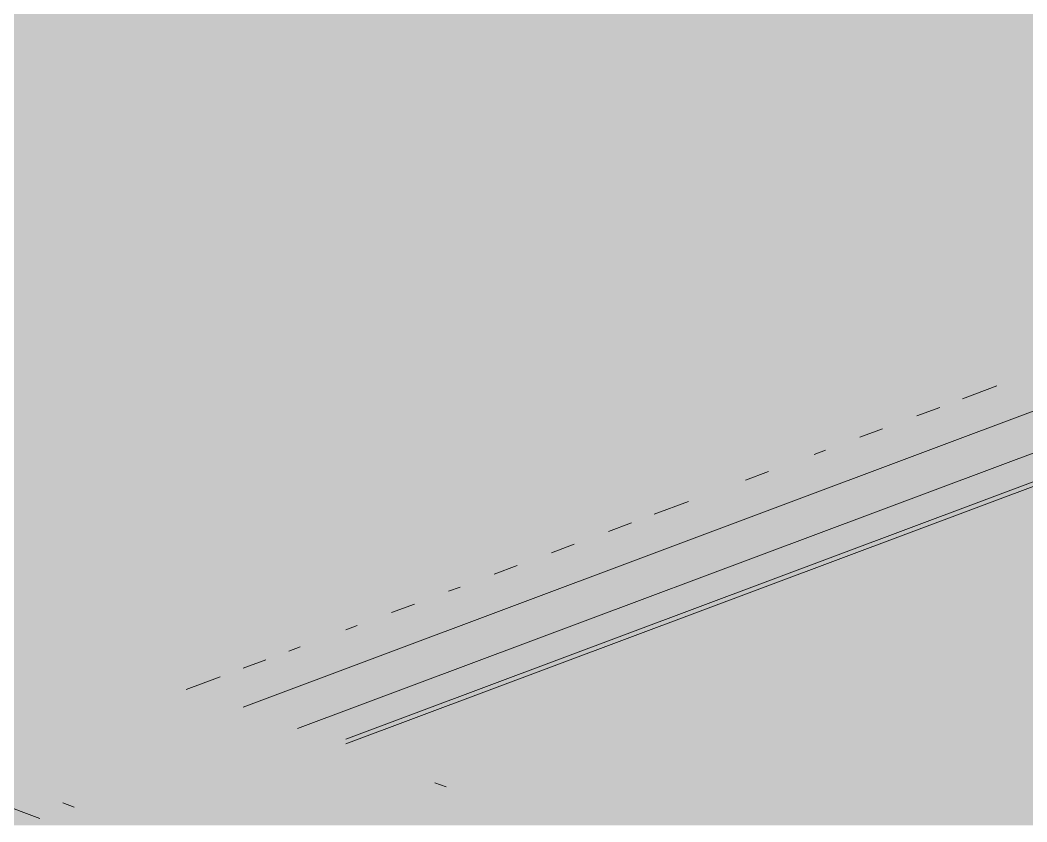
# Paper-space layout '03 3D Building and Roof' of a CAD drawing. Header units: millimetres. Extents: x 5 to 415, y 5 to 292.
# Drawn here: x 122.73 to 128.24, y 93.16 to 97.55 of the extents above; entities that cross this region are included whole.
import ezdxf

# ---------------------------------------------------------------- set-up
doc = ezdxf.new("R2010")
doc.units = ezdxf.units.MM
doc.layers.add('EXISTING', color=7, linetype='Continuous')
doc.layers.add('IMAGES', color=7, linetype='Continuous')

# ---------------------------------------------------------------- blocks, each defined once
blk = doc.blocks.new('SHEET_03')
at = {"layer": 'EXISTING', "color": 250, "lineweight": 9}
for p, q in [((123.9474, 93.7898), (131.6327, 96.6688)), ((131.9304, 96.5519), (124.245, 93.6729)), ((124.5097, 93.6151), (132.0701, 96.4473)), ((124.5097, 93.5897), (131.9451, 96.375)), ((127.8837, 95.4771), (128.0712, 95.5473)), ((127.6338, 95.3835), (127.7588, 95.4303)), ((127.3214, 95.2664), (127.4464, 95.3132)), ((127.0715, 95.1728), (127.1339, 95.1962)), ((126.6966, 95.0324), (126.8215, 95.0792)), ((126.1967, 94.8451), (126.3842, 94.9153)), ((125.9468, 94.7515), (126.0717, 94.7983)), ((125.6344, 94.6345), (125.7593, 94.6813)), ((125.3219, 94.5174), (125.4469, 94.5642)), ((125.072, 94.4238), (125.1345, 94.4472)), ((124.7596, 94.3068), (124.8846, 94.3536)), ((124.5097, 94.2131), (124.5722, 94.2366)), ((124.1973, 94.0961), (124.2597, 94.1195)), ((123.9473, 94.0025), (124.0723, 94.0493)), ((123.6349, 93.8855), (123.8224, 93.9557)), ((125.0592, 93.3528), (124.9971, 93.3761)), ((122.8357, 93.1807), (122.4004, 93.3437)), ((122.96, 93.2652), (123.0222, 93.2419))]:
    blk.add_line(p, q, dxfattribs=at)
at = {"layer": 'IMAGES', "color": 7}
for points in [[(116.4014, 97.4286), (124.1127, 97.4286), (116.4014, 97.6), (124.1127, 97.6)], [(124.1127, 97.4286), (124.2841, 97.4286), (124.1127, 97.6), (124.2841, 97.6)], [(124.2841, 97.4286), (124.6268, 97.4286), (124.2841, 97.6), (124.6268, 97.6)], [(124.6268, 97.4286), (124.7982, 97.4286), (124.6268, 97.6), (124.7982, 97.6)], [(124.7982, 97.4286), (124.9695, 97.4286), (124.7982, 97.6), (124.9695, 97.6)], [(124.9695, 97.4286), (125.3123, 97.4286), (124.9695, 97.6), (125.3123, 97.6)], [(125.3123, 97.4286), (125.4836, 97.4286), (125.3123, 97.6), (125.4836, 97.6)], [(125.4836, 97.4286), (128.2254, 97.4286), (125.4836, 97.6), (128.2254, 97.6)], [(128.2254, 97.4286), (128.5682, 97.4286), (128.2254, 97.6), (128.5682, 97.6)], [(116.0586, 97.2571), (123.4273, 97.2571), (116.0586, 97.4286), (123.4273, 97.4286)], [(123.4273, 97.2571), (123.5986, 97.2571), (123.4273, 97.4286), (123.5986, 97.4286)], [(123.5986, 97.2571), (123.77, 97.2571), (123.5986, 97.4286), (123.77, 97.4286)], [(123.77, 97.2571), (124.1127, 97.2571), (123.77, 97.4286), (124.1127, 97.4286)], [(124.1127, 97.2571), (124.2841, 97.2571), (124.1127, 97.4286), (124.2841, 97.4286)], [(124.2841, 97.2571), (124.4554, 97.2571), (124.2841, 97.4286), (124.4554, 97.4286)], [(124.4554, 97.2571), (124.6268, 97.2571), (124.4554, 97.4286), (124.6268, 97.4286)], [(124.6268, 97.2571), (124.7982, 97.2571), (124.6268, 97.4286), (124.7982, 97.4286)], [(124.7982, 97.2571), (124.9695, 97.2571), (124.7982, 97.4286), (124.9695, 97.4286)], [(124.9695, 97.2571), (128.9109, 97.2571), (124.9695, 97.4286), (128.9109, 97.4286)], [(115.7159, 97.0857), (123.0845, 97.0857), (115.7159, 97.2571), (123.0845, 97.2571)], [(123.0845, 97.0857), (123.2559, 97.0857), (123.0845, 97.2571), (123.2559, 97.2571)], [(123.2559, 97.0857), (123.4273, 97.0857), (123.2559, 97.2571), (123.4273, 97.2571)], [(123.4273, 97.0857), (123.5986, 97.0857), (123.4273, 97.2571), (123.5986, 97.2571)], [(123.5986, 97.0857), (123.77, 97.0857), (123.5986, 97.2571), (123.77, 97.2571)], [(123.77, 97.0857), (124.1127, 97.0857), (123.77, 97.2571), (124.1127, 97.2571)], [(124.1127, 97.0857), (124.2841, 97.0857), (124.1127, 97.2571), (124.2841, 97.2571)], [(124.2841, 97.0857), (124.4554, 97.0857), (124.2841, 97.2571), (124.4554, 97.2571)], [(124.4554, 97.0857), (124.6268, 97.0857), (124.4554, 97.2571), (124.6268, 97.2571)], [(124.6268, 97.0857), (129.425, 97.0857), (124.6268, 97.2571), (129.425, 97.2571)], [(122.5704, 96.9143), (122.7418, 96.9143), (122.5704, 97.0857), (122.7418, 97.0857)], [(122.7418, 96.9143), (122.9132, 96.9143), (122.7418, 97.0857), (122.9132, 97.0857)], [(122.9132, 96.9143), (123.2559, 96.9143), (122.9132, 97.0857), (123.2559, 97.0857)], [(123.2559, 96.9143), (123.4273, 96.9143), (123.2559, 97.0857), (123.4273, 97.0857)], [(123.4273, 96.9143), (123.5986, 96.9143), (123.4273, 97.0857), (123.5986, 97.0857)], [(123.5986, 96.9143), (124.1127, 96.9143), (123.5986, 97.0857), (124.1127, 97.0857)], [(124.1127, 96.9143), (124.2841, 96.9143), (124.1127, 97.0857), (124.2841, 97.0857)], [(124.2841, 96.9143), (129.7677, 96.9143), (124.2841, 97.0857), (129.7677, 97.0857)], [(122.5704, 96.7429), (122.7418, 96.7429), (122.5704, 96.9143), (122.7418, 96.9143)], [(122.7418, 96.7429), (122.9132, 96.7429), (122.7418, 96.9143), (122.9132, 96.9143)], [(122.9132, 96.7429), (123.2559, 96.7429), (122.9132, 96.9143), (123.2559, 96.9143)], [(123.2559, 96.7429), (123.5986, 96.7429), (123.2559, 96.9143), (123.5986, 96.9143)], [(123.5986, 96.7429), (130.2818, 96.7429), (123.5986, 96.9143), (130.2818, 96.9143)], [(122.3991, 96.5714), (122.7418, 96.5714), (122.3991, 96.7429), (122.7418, 96.7429)], [(122.7418, 96.5714), (122.9132, 96.5714), (122.7418, 96.7429), (122.9132, 96.7429)], [(122.9132, 96.5714), (123.2559, 96.5714), (122.9132, 96.7429), (123.2559, 96.7429)], [(123.2559, 96.5714), (130.1104, 96.5714), (123.2559, 96.7429), (130.1104, 96.7429)], [(122.3991, 96.4), (122.7418, 96.4), (122.3991, 96.5714), (122.7418, 96.5714)], [(122.7418, 96.4), (129.425, 96.4), (122.7418, 96.5714), (129.425, 96.5714)], [(122.2277, 96.2286), (129.2536, 96.2286), (122.2277, 96.4), (129.2536, 96.4)], [(121.885, 96.0571), (128.5682, 96.0571), (121.885, 96.2286), (128.5682, 96.2286)], [(121.3709, 95.8857), (128.2254, 95.8857), (121.3709, 96.0571), (128.2254, 96.0571)], [(128.2254, 95.8857), (128.3968, 95.8857), (128.2254, 96.0571), (128.3968, 96.0571)], [(121.0282, 95.7143), (127.7113, 95.7143), (121.0282, 95.8857), (127.7113, 95.8857)], [(127.7113, 95.7143), (127.8827, 95.7143), (127.7113, 95.8857), (127.8827, 95.8857)], [(127.8827, 95.7143), (128.0541, 95.7143), (127.8827, 95.8857), (128.0541, 95.8857)], [(128.0541, 95.7143), (128.2254, 95.7143), (128.0541, 95.8857), (128.2254, 95.8857)], [(128.2254, 95.7143), (128.3968, 95.7143), (128.2254, 95.8857), (128.3968, 95.8857)], [(120.5141, 95.5429), (127.1973, 95.5429), (120.5141, 95.7143), (127.1973, 95.7143)], [(127.1973, 95.5429), (127.3686, 95.5429), (127.1973, 95.7143), (127.3686, 95.7143)], [(127.3686, 95.5429), (127.54, 95.5429), (127.3686, 95.7143), (127.54, 95.7143)], [(127.54, 95.5429), (127.7113, 95.5429), (127.54, 95.7143), (127.7113, 95.7143)], [(127.7113, 95.5429), (127.8827, 95.5429), (127.7113, 95.7143), (127.8827, 95.7143)], [(127.8827, 95.5429), (128.0541, 95.5429), (127.8827, 95.7143), (128.0541, 95.7143)], [(128.0541, 95.5429), (128.2254, 95.5429), (128.0541, 95.7143), (128.2254, 95.7143)], [(128.2254, 95.2), (128.3968, 95.2), (128.2254, 95.7143), (128.3968, 95.7143)], [(120.1714, 95.3714), (126.6832, 95.3714), (120.1714, 95.5429), (126.6832, 95.5429)], [(126.6832, 95.3714), (126.8545, 95.3714), (126.6832, 95.5429), (126.8545, 95.5429)], [(126.8545, 95.3714), (127.0259, 95.3714), (126.8545, 95.5429), (127.0259, 95.5429)], [(127.0259, 95.3714), (127.1973, 95.3714), (127.0259, 95.5429), (127.1973, 95.5429)], [(127.1973, 95.0286), (127.3686, 95.0286), (127.1973, 95.5429), (127.3686, 95.5429)], [(127.3686, 95.3714), (127.54, 95.3714), (127.3686, 95.5429), (127.54, 95.5429)], [(127.54, 95.3714), (127.8827, 95.3714), (127.54, 95.5429), (127.8827, 95.5429)], [(127.8827, 95.3714), (128.2254, 95.3714), (127.8827, 95.5429), (128.2254, 95.5429)], [(120.6855, 95.2), (126.3404, 95.2), (120.6855, 95.3714), (126.3404, 95.3714)], [(126.3404, 95.2), (126.6832, 95.2), (126.3404, 95.3714), (126.6832, 95.3714)], [(126.6832, 95.2), (126.8545, 95.2), (126.6832, 95.3714), (126.8545, 95.3714)], [(126.8545, 95.2), (127.0259, 95.2), (126.8545, 95.3714), (127.0259, 95.3714)], [(127.0259, 95.2), (127.1973, 95.2), (127.0259, 95.3714), (127.1973, 95.3714)], [(127.3686, 95.2), (128.0541, 95.2), (127.3686, 95.3714), (128.0541, 95.3714)], [(128.0541, 95.0286), (128.2254, 95.0286), (128.0541, 95.3714), (128.2254, 95.3714)], [(121.3709, 95.0286), (125.8263, 95.0286), (121.3709, 95.2), (125.8263, 95.2)], [(125.8263, 95.0286), (126.1691, 95.0286), (125.8263, 95.2), (126.1691, 95.2)], [(126.1691, 95.0286), (126.3404, 95.0286), (126.1691, 95.2), (126.3404, 95.2)], [(126.3404, 95.0286), (126.5118, 95.0286), (126.3404, 95.2), (126.5118, 95.2)], [(126.5118, 95.0286), (126.6832, 95.0286), (126.5118, 95.2), (126.6832, 95.2)], [(126.6832, 94.8571), (126.8545, 94.8571), (126.6832, 95.2), (126.8545, 95.2)], [(126.8545, 95.0286), (127.0259, 95.0286), (126.8545, 95.2), (127.0259, 95.2)], [(127.0259, 95.0286), (127.1973, 95.0286), (127.0259, 95.2), (127.1973, 95.2)], [(127.3686, 94.8571), (127.54, 94.8571), (127.3686, 95.2), (127.54, 95.2)], [(127.54, 94.8571), (127.8827, 94.8571), (127.54, 95.2), (127.8827, 95.2)], [(127.8827, 95.0286), (128.0541, 95.0286), (127.8827, 95.2), (128.0541, 95.2)], [(128.2254, 95.0286), (128.7395, 95.0286), (128.2254, 95.2), (128.7395, 95.2)], [(121.3709, 94.8571), (125.4836, 94.8571), (121.3709, 95.0286), (125.4836, 95.0286)], [(125.4836, 94.8571), (125.8263, 94.8571), (125.4836, 95.0286), (125.8263, 95.0286)], [(125.8263, 94.8571), (125.9977, 94.8571), (125.8263, 95.0286), (125.9977, 95.0286)], [(125.9977, 94.8571), (126.1691, 94.8571), (125.9977, 95.0286), (126.1691, 95.0286)], [(126.1691, 94.8571), (126.3404, 94.8571), (126.1691, 95.0286), (126.3404, 95.0286)], [(126.3404, 94.8571), (126.6832, 94.8571), (126.3404, 95.0286), (126.6832, 95.0286)], [(126.8545, 94.8571), (127.0259, 94.8571), (126.8545, 95.0286), (127.0259, 95.0286)], [(127.0259, 94.8571), (127.3686, 94.8571), (127.0259, 95.0286), (127.3686, 95.0286)], [(127.8827, 94.8571), (128.3968, 94.8571), (127.8827, 95.0286), (128.3968, 95.0286)], [(122.2277, 94.6857), (124.9695, 94.6857), (122.2277, 94.8571), (124.9695, 94.8571)], [(124.9695, 94.6857), (125.3123, 94.6857), (124.9695, 94.8571), (125.3123, 94.8571)], [(125.3123, 94.6857), (125.4836, 94.6857), (125.3123, 94.8571), (125.4836, 94.8571)], [(125.4836, 94.6857), (125.655, 94.6857), (125.4836, 94.8571), (125.655, 94.8571)], [(125.655, 94.6857), (125.8263, 94.6857), (125.655, 94.8571), (125.8263, 94.8571)], [(125.8263, 94.6857), (125.9977, 94.6857), (125.8263, 94.8571), (125.9977, 94.8571)], [(125.9977, 94.5143), (126.3404, 94.5143), (125.9977, 94.8571), (126.3404, 94.8571)], [(126.3404, 94.5143), (126.5118, 94.5143), (126.3404, 94.8571), (126.5118, 94.8571)], [(126.5118, 94.5143), (126.6832, 94.5143), (126.5118, 94.8571), (126.6832, 94.8571)], [(126.6832, 94.6857), (126.8545, 94.6857), (126.6832, 94.8571), (126.8545, 94.8571)], [(126.8545, 94.6857), (127.3686, 94.6857), (126.8545, 94.8571), (127.3686, 94.8571)], [(127.3686, 94.6857), (127.8827, 94.6857), (127.3686, 94.8571), (127.8827, 94.8571)], [(127.8827, 94.6857), (128.0541, 94.6857), (127.8827, 94.8571), (128.0541, 94.8571)], [(128.0541, 94.6857), (128.2254, 94.6857), (128.0541, 94.8571), (128.2254, 94.8571)], [(128.2254, 94.6857), (128.3968, 94.6857), (128.2254, 94.8571), (128.3968, 94.8571)], [(122.5704, 94.5143), (124.4554, 94.5143), (122.5704, 94.6857), (124.4554, 94.6857)], [(124.4554, 94.5143), (124.6268, 94.5143), (124.4554, 94.6857), (124.6268, 94.6857)], [(124.6268, 94.5143), (124.9695, 94.5143), (124.6268, 94.6857), (124.9695, 94.6857)], [(124.9695, 94.5143), (125.1409, 94.5143), (124.9695, 94.6857), (125.1409, 94.6857)], [(125.1409, 94.5143), (125.3123, 94.5143), (125.1409, 94.6857), (125.3123, 94.6857)], [(125.3123, 94.5143), (125.4836, 94.5143), (125.3123, 94.6857), (125.4836, 94.6857)], [(125.4836, 94.5143), (125.655, 94.5143), (125.4836, 94.6857), (125.655, 94.6857)], [(125.655, 94.5143), (125.8263, 94.5143), (125.655, 94.6857), (125.8263, 94.6857)], [(125.8263, 94.5143), (125.9977, 94.5143), (125.8263, 94.6857), (125.9977, 94.6857)], [(126.6832, 94.5143), (127.0259, 94.5143), (126.6832, 94.6857), (127.0259, 94.6857)], [(127.0259, 94.5143), (127.3686, 94.5143), (127.0259, 94.6857), (127.3686, 94.6857)], [(127.3686, 94.5143), (127.54, 94.5143), (127.3686, 94.6857), (127.54, 94.6857)], [(127.54, 94.5143), (127.7113, 94.5143), (127.54, 94.6857), (127.7113, 94.6857)], [(127.7113, 94.5143), (127.8827, 94.5143), (127.7113, 94.6857), (127.8827, 94.6857)], [(127.8827, 94.5143), (128.2254, 94.5143), (127.8827, 94.6857), (128.2254, 94.6857)], [(128.2254, 94.5143), (136.2795, 94.5143), (128.2254, 94.6857), (136.2795, 94.6857)], [(122.3991, 94.3429), (122.7418, 94.3429), (122.3991, 94.5143), (122.7418, 94.5143)], [(122.7418, 94.3429), (122.9132, 94.3429), (122.7418, 94.5143), (122.9132, 94.5143)], [(122.9132, 94.3429), (123.0845, 94.3429), (122.9132, 94.5143), (123.0845, 94.5143)], [(123.0845, 94.3429), (124.1127, 94.3429), (123.0845, 94.5143), (124.1127, 94.5143)], [(124.1127, 94.3429), (124.4554, 94.3429), (124.1127, 94.5143), (124.4554, 94.5143)], [(124.4554, 94.3429), (124.6268, 94.3429), (124.4554, 94.5143), (124.6268, 94.5143)], [(124.6268, 94.3429), (124.7982, 94.3429), (124.6268, 94.5143), (124.7982, 94.5143)], [(124.7982, 94.3429), (124.9695, 94.3429), (124.7982, 94.5143), (124.9695, 94.5143)], [(124.9695, 94.3429), (125.1409, 94.3429), (124.9695, 94.5143), (125.1409, 94.5143)], [(125.1409, 94.3429), (125.4836, 94.3429), (125.1409, 94.5143), (125.4836, 94.5143)], [(125.4836, 94.3429), (125.8263, 94.3429), (125.4836, 94.5143), (125.8263, 94.5143)], [(125.8263, 94.3429), (125.9977, 94.3429), (125.8263, 94.5143), (125.9977, 94.5143)], [(125.9977, 94.3429), (126.1691, 94.3429), (125.9977, 94.5143), (126.1691, 94.5143)], [(126.1691, 94.3429), (126.5118, 94.3429), (126.1691, 94.5143), (126.5118, 94.5143)], [(126.5118, 94.3429), (127.0259, 94.3429), (126.5118, 94.5143), (127.0259, 94.5143)], [(127.0259, 94.3429), (127.3686, 94.3429), (127.0259, 94.5143), (127.3686, 94.5143)], [(127.3686, 94.3429), (127.54, 94.3429), (127.3686, 94.5143), (127.54, 94.5143)], [(127.54, 94.3429), (127.7113, 94.3429), (127.54, 94.5143), (127.7113, 94.5143)], [(127.7113, 94.3429), (127.8827, 94.3429), (127.7113, 94.5143), (127.8827, 94.5143)], [(127.8827, 94.3429), (136.6222, 94.3429), (127.8827, 94.5143), (136.6222, 94.5143)], [(122.5704, 94.1714), (122.7418, 94.1714), (122.5704, 94.3429), (122.7418, 94.3429)], [(122.7418, 94.1714), (122.9132, 94.1714), (122.7418, 94.3429), (122.9132, 94.3429)], [(122.9132, 94.1714), (123.0845, 94.1714), (122.9132, 94.3429), (123.0845, 94.3429)], [(123.0845, 94.1714), (123.2559, 94.1714), (123.0845, 94.3429), (123.2559, 94.3429)], [(123.2559, 94.1714), (123.77, 94.1714), (123.2559, 94.3429), (123.77, 94.3429)], [(123.77, 94.1714), (123.9414, 94.1714), (123.77, 94.3429), (123.9414, 94.3429)], [(123.9414, 94.1714), (124.1127, 94.1714), (123.9414, 94.3429), (124.1127, 94.3429)], [(124.1127, 94.1714), (124.2841, 94.1714), (124.1127, 94.3429), (124.2841, 94.3429)], [(124.2841, 94.1714), (124.4554, 94.1714), (124.2841, 94.3429), (124.4554, 94.3429)], [(124.4554, 94.1714), (124.6268, 94.1714), (124.4554, 94.3429), (124.6268, 94.3429)], [(124.6268, 94.1714), (125.3123, 94.1714), (124.6268, 94.3429), (125.3123, 94.3429)], [(125.3123, 94.1714), (125.9977, 94.1714), (125.3123, 94.3429), (125.9977, 94.3429)], [(125.9977, 94.1714), (126.5118, 94.1714), (125.9977, 94.3429), (126.5118, 94.3429)], [(126.5118, 94.1714), (126.8545, 94.1714), (126.5118, 94.3429), (126.8545, 94.3429)], [(126.8545, 94.1714), (127.0259, 94.1714), (126.8545, 94.3429), (127.0259, 94.3429)], [(127.0259, 94.1714), (127.3686, 94.1714), (127.0259, 94.3429), (127.3686, 94.3429)], [(127.3686, 94.1714), (137.1363, 94.1714), (127.3686, 94.3429), (137.1363, 94.3429)], [(122.3991, 94), (122.7418, 94), (122.3991, 94.1714), (122.7418, 94.1714)], [(122.7418, 94), (122.9132, 94), (122.7418, 94.1714), (122.9132, 94.1714)], [(122.9132, 94), (123.77, 94), (122.9132, 94.1714), (123.77, 94.1714)], [(123.77, 94), (123.9414, 94), (123.77, 94.1714), (123.9414, 94.1714)], [(123.9414, 94), (124.1127, 94), (123.9414, 94.1714), (124.1127, 94.1714)], [(124.1127, 94), (124.4554, 94), (124.1127, 94.1714), (124.4554, 94.1714)], [(124.4554, 94), (124.6268, 94), (124.4554, 94.1714), (124.6268, 94.1714)], [(124.6268, 94), (125.1409, 94), (124.6268, 94.1714), (125.1409, 94.1714)], [(125.1409, 94), (125.3123, 94), (125.1409, 94.1714), (125.3123, 94.1714)], [(125.3123, 94), (125.9977, 94), (125.3123, 94.1714), (125.9977, 94.1714)], [(125.9977, 94), (126.1691, 94), (125.9977, 94.1714), (126.1691, 94.1714)], [(126.1691, 94), (126.3404, 94), (126.1691, 94.1714), (126.3404, 94.1714)], [(126.3404, 94), (126.5118, 94), (126.3404, 94.1714), (126.5118, 94.1714)], [(126.5118, 94), (126.8545, 94), (126.5118, 94.1714), (126.8545, 94.1714)], [(126.8545, 94), (137.6504, 94), (126.8545, 94.1714), (137.6504, 94.1714)], [(121.885, 93.8286), (122.7418, 93.8286), (121.885, 94), (122.7418, 94)], [(122.7418, 93.8286), (123.2559, 93.8286), (122.7418, 94), (123.2559, 94)], [(123.2559, 93.8286), (123.4273, 93.8286), (123.2559, 94), (123.4273, 94)], [(123.4273, 93.8286), (123.5986, 93.8286), (123.4273, 94), (123.5986, 94)], [(123.5986, 93.8286), (123.77, 93.8286), (123.5986, 94), (123.77, 94)], [(123.77, 93.8286), (123.9414, 93.8286), (123.77, 94), (123.9414, 94)], [(123.9414, 93.8286), (124.7982, 93.8286), (123.9414, 94), (124.7982, 94)], [(124.7982, 93.8286), (125.1409, 93.8286), (124.7982, 94), (125.1409, 94)], [(125.1409, 93.8286), (125.3123, 93.8286), (125.1409, 94), (125.3123, 94)], [(125.3123, 93.8286), (125.4836, 93.8286), (125.3123, 94), (125.4836, 94)], [(125.4836, 93.8286), (125.655, 93.8286), (125.4836, 94), (125.655, 94)], [(125.655, 93.8286), (125.8263, 93.8286), (125.655, 94), (125.8263, 94)], [(125.8263, 93.8286), (125.9977, 93.8286), (125.8263, 94), (125.9977, 94)], [(125.9977, 93.8286), (126.3404, 93.8286), (125.9977, 94), (126.3404, 94)], [(126.3404, 93.8286), (126.5118, 93.8286), (126.3404, 94), (126.5118, 94)], [(126.5118, 93.8286), (137.9931, 93.8286), (126.5118, 94), (137.9931, 94)], [(122.3991, 93.6571), (123.2559, 93.6571), (122.3991, 93.8286), (123.2559, 93.8286)], [(123.2559, 93.6571), (123.5986, 93.6571), (123.2559, 93.8286), (123.5986, 93.8286)], [(123.5986, 93.6571), (123.9414, 93.6571), (123.5986, 93.8286), (123.9414, 93.8286)], [(123.9414, 93.6571), (124.1127, 93.6571), (123.9414, 93.8286), (124.1127, 93.8286)], [(124.1127, 93.6571), (124.4554, 93.6571), (124.1127, 93.8286), (124.4554, 93.8286)], [(124.4554, 93.6571), (125.1409, 93.6571), (124.4554, 93.8286), (125.1409, 93.8286)], [(125.1409, 93.6571), (125.3123, 93.6571), (125.1409, 93.8286), (125.3123, 93.8286)], [(125.3123, 93.6571), (125.4836, 93.6571), (125.3123, 93.8286), (125.4836, 93.8286)], [(125.4836, 93.6571), (125.655, 93.6571), (125.4836, 93.8286), (125.655, 93.8286)], [(125.655, 93.6571), (125.8263, 93.6571), (125.655, 93.8286), (125.8263, 93.8286)], [(125.8263, 93.6571), (125.9977, 93.6571), (125.8263, 93.8286), (125.9977, 93.8286)], [(125.9977, 93.6571), (138.5072, 93.6571), (125.9977, 93.8286), (138.5072, 93.8286)], [(122.3991, 93.4857), (122.7418, 93.4857), (122.3991, 93.6571), (122.7418, 93.6571)], [(122.7418, 93.4857), (122.9132, 93.4857), (122.7418, 93.6571), (122.9132, 93.6571)], [(122.9132, 93.4857), (123.9414, 93.4857), (122.9132, 93.6571), (123.9414, 93.6571)], [(123.9414, 93.4857), (124.1127, 93.4857), (123.9414, 93.6571), (124.1127, 93.6571)], [(124.1127, 93.4857), (124.2841, 93.4857), (124.1127, 93.6571), (124.2841, 93.6571)], [(124.2841, 93.4857), (124.4554, 93.4857), (124.2841, 93.6571), (124.4554, 93.6571)], [(124.4554, 93.4857), (124.6268, 93.4857), (124.4554, 93.6571), (124.6268, 93.6571)], [(124.6268, 93.4857), (124.7982, 93.4857), (124.6268, 93.6571), (124.7982, 93.6571)], [(124.7982, 93.4857), (124.9695, 93.4857), (124.7982, 93.6571), (124.9695, 93.6571)], [(124.9695, 93.4857), (125.1409, 93.4857), (124.9695, 93.6571), (125.1409, 93.6571)], [(125.1409, 93.4857), (125.3123, 93.4857), (125.1409, 93.6571), (125.3123, 93.6571)], [(125.3123, 93.4857), (125.4836, 93.4857), (125.3123, 93.6571), (125.4836, 93.6571)], [(125.4836, 93.4857), (138.8499, 93.4857), (125.4836, 93.6571), (138.8499, 93.6571)], [(122.5704, 93.3143), (122.7418, 93.3143), (122.5704, 93.4857), (122.7418, 93.4857)], [(122.7418, 93.3143), (122.9132, 93.3143), (122.7418, 93.4857), (122.9132, 93.4857)], [(122.9132, 93.3143), (123.0845, 93.3143), (122.9132, 93.4857), (123.0845, 93.4857)], [(123.0845, 93.3143), (123.2559, 93.3143), (123.0845, 93.4857), (123.2559, 93.4857)], [(123.2559, 93.3143), (123.4273, 93.3143), (123.2559, 93.4857), (123.4273, 93.4857)], [(123.4273, 93.3143), (124.1127, 93.3143), (123.4273, 93.4857), (124.1127, 93.4857)], [(124.1127, 93.3143), (124.2841, 93.3143), (124.1127, 93.4857), (124.2841, 93.4857)], [(124.2841, 93.3143), (124.4554, 93.3143), (124.2841, 93.4857), (124.4554, 93.4857)], [(124.4554, 93.3143), (124.6268, 93.3143), (124.4554, 93.4857), (124.6268, 93.4857)], [(124.6268, 93.3143), (124.9695, 93.3143), (124.6268, 93.4857), (124.9695, 93.4857)], [(124.9695, 93.3143), (125.1409, 93.3143), (124.9695, 93.4857), (125.1409, 93.4857)], [(125.1409, 93.3143), (125.3123, 93.3143), (125.1409, 93.4857), (125.3123, 93.4857)], [(125.3123, 93.3143), (125.4836, 93.3143), (125.3123, 93.4857), (125.4836, 93.4857)], [(125.4836, 93.3143), (125.8263, 93.3143), (125.4836, 93.4857), (125.8263, 93.4857)], [(125.8263, 93.3143), (139.364, 93.3143), (125.8263, 93.4857), (139.364, 93.4857)], [(122.3991, 93.1429), (122.9132, 93.1429), (122.3991, 93.3143), (122.9132, 93.3143)], [(122.9132, 93.1429), (123.0845, 93.1429), (122.9132, 93.3143), (123.0845, 93.3143)], [(123.0845, 93.1429), (123.2559, 93.1429), (123.0845, 93.3143), (123.2559, 93.3143)], [(123.2559, 93.1429), (123.4273, 93.1429), (123.2559, 93.3143), (123.4273, 93.3143)], [(123.4273, 93.1429), (123.77, 93.1429), (123.4273, 93.3143), (123.77, 93.3143)], [(123.77, 93.1429), (124.7982, 93.1429), (123.77, 93.3143), (124.7982, 93.3143)], [(124.7982, 93.1429), (124.9695, 93.1429), (124.7982, 93.3143), (124.9695, 93.3143)], [(124.9695, 93.1429), (125.1409, 93.1429), (124.9695, 93.3143), (125.1409, 93.3143)], [(125.1409, 93.1429), (125.3123, 93.1429), (125.1409, 93.3143), (125.3123, 93.3143)], [(125.3123, 93.1429), (125.4836, 93.1429), (125.3123, 93.3143), (125.4836, 93.3143)], [(125.4836, 93.1429), (125.8263, 93.1429), (125.4836, 93.3143), (125.8263, 93.3143)], [(125.8263, 93.1429), (125.9977, 93.1429), (125.8263, 93.3143), (125.9977, 93.3143)], [(125.9977, 93.1429), (126.1691, 93.1429), (125.9977, 93.3143), (126.1691, 93.3143)], [(126.1691, 93.1429), (126.3404, 93.1429), (126.1691, 93.3143), (126.3404, 93.3143)], [(126.3404, 93.1429), (139.8781, 93.1429), (126.3404, 93.3143), (139.8781, 93.3143)]]:
    blk.add_solid(points, dxfattribs=at)

psp = doc.layouts.new('03 3D Building and Roof')

# ---------------------------------------------------------------- block references
psp.add_blockref('SHEET_03', (0, 0))

doc.saveas('drawing.dxf')
